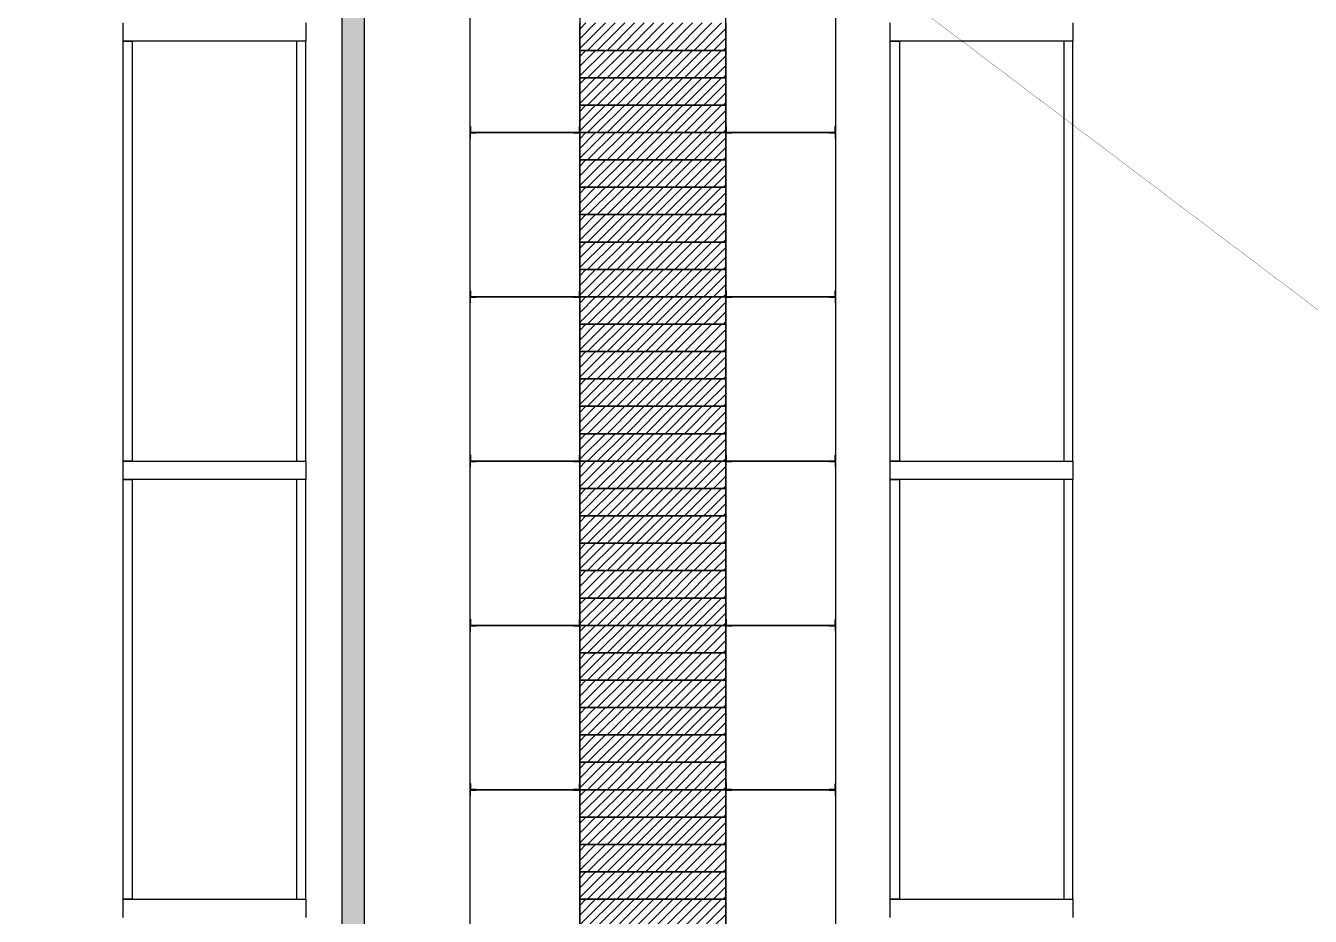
# Model space of a CAD drawing. Header units: millimetres. Extents: x 403 to 619, y 594 to 709.
# Drawn here: x 591.36 to 598.39, y 617.43 to 622.31 of the extents above; entities that cross this region are included whole.
import ezdxf

# ---------------------------------------------------------------- set-up
doc = ezdxf.new("R2010")
doc.units = ezdxf.units.MM
doc.linetypes.add('HIDDEN', pattern=[9.525, 6.35, -3.175])
doc.layers.add('BASTIDOR', color=5, linetype='Continuous')
doc.layers.add('COTAS', color=6, linetype='Continuous')

msp = doc.modelspace()

# ---------------------------------------------------------------- hatches: boundary and pattern name
at = {"layer": 'BASTIDOR'}
msp.add_hatch(color=253, dxfattribs=at).paths.add_polyline_path([(593.089582, 615.020915), (593.089582, 634.420915), (593.209582, 634.420915), (593.209582, 615.020915)])

# ---------------------------------------------------------------- linework, layer by layer
at = {"layer": 'BASTIDOR', "color": 253}
for p, q in [((593.089582, 615.020915), (593.089582, 634.420915)), ((593.209582, 634.420915), (593.209582, 615.020915)), ((591.889582, 622.220915), (591.889582, 622.320915)), ((592.889582, 622.320915), (592.889582, 622.220915)), ((594.389582, 622.170915), (594.389582, 622.320915)), ((594.389582, 622.286623), (594.423874, 622.320915)), ((594.389582, 622.23359), (594.476907, 622.320915)), ((594.389582, 622.180557), (594.52994, 622.320915)), ((594.432973, 622.170915), (594.582973, 622.320915)), ((594.486006, 622.170915), (594.636006, 622.320915)), ((594.539039, 622.170915), (594.689039, 622.320915)), ((594.592072, 622.170915), (594.742072, 622.320915)), ((594.645105, 622.170915), (594.795105, 622.320915)), ((594.698138, 622.170915), (594.848138, 622.320915)), ((594.751171, 622.170915), (594.901171, 622.320915)), ((594.804204, 622.170915), (594.954204, 622.320915)), ((594.857237, 622.170915), (595.007237, 622.320915)), ((594.91027, 622.170915), (595.06027, 622.320915)), ((594.963303, 622.170915), (595.113303, 622.320915)), ((595.016336, 622.170915), (595.166336, 622.320915)), ((595.189582, 622.320915), (595.189582, 622.170915)), ((596.089582, 622.220915), (596.089582, 622.320915)), ((597.089582, 622.320915), (597.089582, 622.220915)), ((595.069369, 622.170915), (595.189582, 622.291128)), ((595.122402, 622.170915), (595.189582, 622.238095)), ((592.889582, 622.220915), (591.889582, 622.220915)), ((591.889582, 619.920915), (591.889582, 622.220915)), ((591.889582, 622.220915), (591.939582, 622.220915)), ((591.939582, 622.220915), (591.939582, 619.920915)), ((592.839582, 622.220915), (592.839582, 619.920915)), ((592.889582, 622.220915), (592.839582, 622.220915)), ((592.889582, 619.920915), (592.889582, 622.220915)), ((594.389582, 622.020915), (594.389582, 622.170915)), ((594.389582, 622.170915), (595.189582, 622.170915)), ((594.389582, 622.136623), (594.423874, 622.170915)), ((594.389582, 622.08359), (594.476907, 622.170915)), ((594.389582, 622.030557), (594.52994, 622.170915)), ((595.189582, 622.170915), (594.389582, 622.170915)), ((594.389582, 622.170915), (594.389582, 622.170915)), ((594.432973, 622.020915), (594.582973, 622.170915)), ((594.486006, 622.020915), (594.636006, 622.170915)), ((594.539039, 622.020915), (594.689039, 622.170915)), ((594.592072, 622.020915), (594.742072, 622.170915)), ((594.645105, 622.020915), (594.795105, 622.170915)), ((594.698138, 622.020915), (594.848138, 622.170915)), ((594.751171, 622.020915), (594.901171, 622.170915)), ((594.804204, 622.020915), (594.954204, 622.170915)), ((594.857237, 622.020915), (595.007237, 622.170915)), ((594.91027, 622.020915), (595.06027, 622.170915)), ((594.963303, 622.020915), (595.113303, 622.170915)), ((595.016336, 622.020915), (595.166336, 622.170915)), ((595.175435, 622.170915), (595.189582, 622.185062)), ((595.189582, 622.170915), (595.189582, 622.020915)), ((597.089582, 622.220915), (596.089582, 622.220915)), ((596.089582, 619.920915), (596.089582, 622.220915)), ((596.089582, 622.220915), (596.139582, 622.220915)), ((596.139582, 622.220915), (596.139582, 619.920915)), ((597.039582, 622.220915), (597.039582, 619.920915)), ((597.089582, 622.220915), (597.039582, 622.220915)), ((597.089582, 619.920915), (597.089582, 622.220915)), ((595.069369, 622.020915), (595.189582, 622.141128)), ((595.122402, 622.020915), (595.189582, 622.088095)), ((595.175435, 622.020915), (595.189582, 622.035062)), ((594.389582, 621.870915), (594.389582, 622.020915)), ((594.389582, 622.020915), (595.189582, 622.020915)), ((594.389582, 621.986623), (594.423874, 622.020915)), ((594.389582, 621.93359), (594.476907, 622.020915)), ((594.389582, 621.880557), (594.52994, 622.020915)), ((595.189582, 622.020915), (594.389582, 622.020915)), ((594.389582, 622.020915), (594.389582, 622.020915)), ((594.432973, 621.870915), (594.582973, 622.020915)), ((594.486006, 621.870915), (594.636006, 622.020915)), ((594.539039, 621.870915), (594.689039, 622.020915)), ((594.592072, 621.870915), (594.742072, 622.020915)), ((594.645105, 621.870915), (594.795105, 622.020915)), ((594.698138, 621.870915), (594.848138, 622.020915)), ((594.751171, 621.870915), (594.901171, 622.020915)), ((594.804204, 621.870915), (594.954204, 622.020915)), ((594.857237, 621.870915), (595.007237, 622.020915)), ((594.91027, 621.870915), (595.06027, 622.020915)), ((594.963303, 621.870915), (595.113303, 622.020915)), ((595.016336, 621.870915), (595.166336, 622.020915)), ((595.069369, 621.870915), (595.189582, 621.991128)), ((595.189582, 622.020915), (595.189582, 621.870915)), ((595.122402, 621.870915), (595.189582, 621.938095)), ((594.389582, 621.720915), (594.389582, 621.870915)), ((594.389582, 621.870915), (595.189582, 621.870915)), ((594.389582, 621.836623), (594.423874, 621.870915)), ((594.389582, 621.78359), (594.476907, 621.870915)), ((594.389582, 621.730557), (594.52994, 621.870915)), ((595.189582, 621.870915), (594.389582, 621.870915)), ((594.389582, 621.870915), (594.389582, 621.870915)), ((594.432973, 621.720915), (594.582973, 621.870915)), ((594.486006, 621.720915), (594.636006, 621.870915)), ((594.539039, 621.720915), (594.689039, 621.870915)), ((594.592072, 621.720915), (594.742072, 621.870915)), ((594.645105, 621.720915), (594.795105, 621.870915)), ((594.698138, 621.720915), (594.848138, 621.870915)), ((594.751171, 621.720915), (594.901171, 621.870915)), ((594.804204, 621.720915), (594.954204, 621.870915)), ((594.857237, 621.720915), (595.007237, 621.870915)), ((594.91027, 621.720915), (595.06027, 621.870915)), ((594.963303, 621.720915), (595.113303, 621.870915)), ((595.016336, 621.720915), (595.166336, 621.870915)), ((595.069369, 621.720915), (595.189582, 621.841128)), ((595.175435, 621.870915), (595.189582, 621.885062)), ((595.189582, 621.870915), (595.189582, 621.720915)), ((595.122402, 621.720915), (595.189582, 621.788095)), ((594.389582, 621.570915), (594.389582, 621.720915)), ((594.389582, 621.720915), (595.189582, 621.720915)), ((594.389582, 621.686623), (594.423874, 621.720915)), ((594.389582, 621.63359), (594.476907, 621.720915)), ((594.389582, 621.580557), (594.52994, 621.720915)), ((595.189582, 621.720915), (594.389582, 621.720915)), ((594.389582, 621.720915), (594.389582, 621.720915)), ((594.432973, 621.570915), (594.582973, 621.720915)), ((594.486006, 621.570915), (594.636006, 621.720915)), ((594.539039, 621.570915), (594.689039, 621.720915)), ((594.592072, 621.570915), (594.742072, 621.720915)), ((594.645105, 621.570915), (594.795105, 621.720915)), ((594.698138, 621.570915), (594.848138, 621.720915)), ((594.751171, 621.570915), (594.901171, 621.720915)), ((594.804204, 621.570915), (594.954204, 621.720915)), ((594.857237, 621.570915), (595.007237, 621.720915)), ((594.91027, 621.570915), (595.06027, 621.720915)), ((594.963303, 621.570915), (595.113303, 621.720915)), ((595.016336, 621.570915), (595.166336, 621.720915)), ((595.069369, 621.570915), (595.189582, 621.691128)), ((595.175435, 621.720915), (595.189582, 621.735062)), ((595.189582, 621.720915), (595.189582, 621.570915)), ((595.122402, 621.570915), (595.189582, 621.638095)), ((594.389582, 621.420915), (594.389582, 621.570915)), ((594.389582, 621.570915), (595.189582, 621.570915)), ((594.389582, 621.536623), (594.423874, 621.570915)), ((594.389582, 621.48359), (594.476907, 621.570915)), ((594.389582, 621.430557), (594.52994, 621.570915)), ((595.189582, 621.570915), (594.389582, 621.570915)), ((594.389582, 621.570915), (594.389582, 621.570915)), ((594.432973, 621.420915), (594.582973, 621.570915)), ((594.486006, 621.420915), (594.636006, 621.570915)), ((594.539039, 621.420915), (594.689039, 621.570915)), ((594.592072, 621.420915), (594.742072, 621.570915)), ((594.645105, 621.420915), (594.795105, 621.570915)), ((594.698138, 621.420915), (594.848138, 621.570915)), ((594.751171, 621.420915), (594.901171, 621.570915)), ((594.804204, 621.420915), (594.954204, 621.570915)), ((594.857237, 621.420915), (595.007237, 621.570915)), ((594.91027, 621.420915), (595.06027, 621.570915)), ((594.963303, 621.420915), (595.113303, 621.570915)), ((595.016336, 621.420915), (595.166336, 621.570915)), ((595.069369, 621.420915), (595.189582, 621.541128)), ((595.175435, 621.570915), (595.189582, 621.585062)), ((595.189582, 621.570915), (595.189582, 621.420915)), ((595.122402, 621.420915), (595.189582, 621.488095)), ((594.389582, 621.270915), (594.389582, 621.420915)), ((594.389582, 621.420915), (595.189582, 621.420915)), ((594.389582, 621.386623), (594.423874, 621.420915)), ((594.389582, 621.33359), (594.476907, 621.420915)), ((594.389582, 621.280557), (594.52994, 621.420915)), ((595.189582, 621.420915), (594.389582, 621.420915)), ((594.389582, 621.420915), (594.389582, 621.420915)), ((594.432973, 621.270915), (594.582973, 621.420915)), ((594.486006, 621.270915), (594.636006, 621.420915)), ((594.539039, 621.270915), (594.689039, 621.420915)), ((594.592072, 621.270915), (594.742072, 621.420915)), ((594.645105, 621.270915), (594.795105, 621.420915)), ((594.698138, 621.270915), (594.848138, 621.420915)), ((594.751171, 621.270915), (594.901171, 621.420915)), ((594.804204, 621.270915), (594.954204, 621.420915)), ((594.857237, 621.270915), (595.007237, 621.420915)), ((594.91027, 621.270915), (595.06027, 621.420915)), ((594.963303, 621.270915), (595.113303, 621.420915)), ((595.016336, 621.270915), (595.166336, 621.420915)), ((595.175435, 621.420915), (595.189582, 621.435062)), ((595.189582, 621.420915), (595.189582, 621.270915)), ((595.069369, 621.270915), (595.189582, 621.391128)), ((595.122402, 621.270915), (595.189582, 621.338095)), ((594.389582, 621.120915), (594.389582, 621.270915)), ((594.389582, 621.270915), (595.189582, 621.270915)), ((594.389582, 621.236623), (594.423874, 621.270915)), ((594.389582, 621.18359), (594.476907, 621.270915)), ((594.389582, 621.130557), (594.52994, 621.270915)), ((595.189582, 621.270915), (594.389582, 621.270915)), ((594.389582, 621.270915), (594.389582, 621.270915)), ((594.432973, 621.120915), (594.582973, 621.270915)), ((594.486006, 621.120915), (594.636006, 621.270915)), ((594.539039, 621.120915), (594.689039, 621.270915)), ((594.592072, 621.120915), (594.742072, 621.270915)), ((594.645105, 621.120915), (594.795105, 621.270915)), ((594.698138, 621.120915), (594.848138, 621.270915)), ((594.751171, 621.120915), (594.901171, 621.270915)), ((594.804204, 621.120915), (594.954204, 621.270915)), ((594.857237, 621.120915), (595.007237, 621.270915)), ((594.91027, 621.120915), (595.06027, 621.270915)), ((594.963303, 621.120915), (595.113303, 621.270915)), ((595.016336, 621.120915), (595.166336, 621.270915)), ((595.175435, 621.270915), (595.189582, 621.285062)), ((595.189582, 621.270915), (595.189582, 621.120915)), ((595.069369, 621.120915), (595.189582, 621.241128)), ((595.122402, 621.120915), (595.189582, 621.188095)), ((594.389582, 620.970915), (594.389582, 621.120915)), ((594.389582, 621.120915), (595.189582, 621.120915)), ((594.389582, 621.086623), (594.423874, 621.120915)), ((594.389582, 621.03359), (594.476907, 621.120915)), ((594.389582, 620.980557), (594.52994, 621.120915)), ((595.189582, 621.120915), (594.389582, 621.120915)), ((594.389582, 621.120915), (594.389582, 621.120915)), ((594.432973, 620.970915), (594.582973, 621.120915)), ((594.486006, 620.970915), (594.636006, 621.120915)), ((594.539039, 620.970915), (594.689039, 621.120915)), ((594.592072, 620.970915), (594.742072, 621.120915)), ((594.645105, 620.970915), (594.795105, 621.120915)), ((594.698138, 620.970915), (594.848138, 621.120915)), ((594.751171, 620.970915), (594.901171, 621.120915)), ((594.804204, 620.970915), (594.954204, 621.120915)), ((594.857237, 620.970915), (595.007237, 621.120915)), ((594.91027, 620.970915), (595.06027, 621.120915)), ((594.963303, 620.970915), (595.113303, 621.120915)), ((595.016336, 620.970915), (595.166336, 621.120915)), ((595.175435, 621.120915), (595.189582, 621.135062)), ((595.189582, 621.120915), (595.189582, 620.970915)), ((595.069369, 620.970915), (595.189582, 621.091128)), ((595.122402, 620.970915), (595.189582, 621.038095)), ((595.175435, 620.970915), (595.189582, 620.985062)), ((594.389582, 620.820915), (594.389582, 620.970915)), ((594.389582, 620.970915), (595.189582, 620.970915)), ((594.389582, 620.936623), (594.423874, 620.970915)), ((594.389582, 620.88359), (594.476907, 620.970915)), ((594.389582, 620.830557), (594.52994, 620.970915)), ((595.189582, 620.970915), (594.389582, 620.970915)), ((594.389582, 620.970915), (594.389582, 620.970915)), ((594.432973, 620.820915), (594.582973, 620.970915)), ((594.486006, 620.820915), (594.636006, 620.970915)), ((594.539039, 620.820915), (594.689039, 620.970915)), ((594.592072, 620.820915), (594.742072, 620.970915)), ((594.645105, 620.820915), (594.795105, 620.970915)), ((594.698138, 620.820915), (594.848138, 620.970915)), ((594.751171, 620.820915), (594.901171, 620.970915)), ((594.804204, 620.820915), (594.954204, 620.970915)), ((594.857237, 620.820915), (595.007237, 620.970915)), ((594.91027, 620.820915), (595.06027, 620.970915)), ((594.963303, 620.820915), (595.113303, 620.970915)), ((595.016336, 620.820915), (595.166336, 620.970915)), ((595.069369, 620.820915), (595.189582, 620.941128)), ((595.189582, 620.970915), (595.189582, 620.820915)), ((595.122402, 620.820915), (595.189582, 620.888095)), ((595.175435, 620.820915), (595.189582, 620.835062)), ((595.189582, 620.820915), (594.389582, 620.820915)), ((594.389582, 620.820915), (594.389582, 620.820915)), ((594.389582, 620.670915), (594.389582, 620.820915)), ((594.389582, 620.820915), (595.189582, 620.820915)), ((594.389582, 620.786623), (594.423874, 620.820915)), ((594.389582, 620.73359), (594.476907, 620.820915)), ((594.389582, 620.680557), (594.52994, 620.820915)), ((594.432973, 620.670915), (594.582973, 620.820915)), ((594.486006, 620.670915), (594.636006, 620.820915)), ((594.539039, 620.670915), (594.689039, 620.820915)), ((594.592072, 620.670915), (594.742072, 620.820915)), ((594.645105, 620.670915), (594.795105, 620.820915)), ((594.698138, 620.670915), (594.848138, 620.820915)), ((594.751171, 620.670915), (594.901171, 620.820915)), ((594.804204, 620.670915), (594.954204, 620.820915)), ((594.857237, 620.670915), (595.007237, 620.820915)), ((594.91027, 620.670915), (595.06027, 620.820915)), ((594.963303, 620.670915), (595.113303, 620.820915)), ((595.016336, 620.670915), (595.166336, 620.820915)), ((595.069369, 620.670915), (595.189582, 620.791128)), ((595.189582, 620.820915), (595.189582, 620.670915)), ((595.122402, 620.670915), (595.189582, 620.738095)), ((594.389582, 620.520915), (594.389582, 620.670915)), ((594.389582, 620.670915), (595.189582, 620.670915)), ((594.389582, 620.636623), (594.423874, 620.670915)), ((594.389582, 620.58359), (594.476907, 620.670915)), ((594.389582, 620.530557), (594.52994, 620.670915)), ((595.189582, 620.670915), (594.389582, 620.670915)), ((594.389582, 620.670915), (594.389582, 620.670915)), ((594.432973, 620.520915), (594.582973, 620.670915)), ((594.486006, 620.520915), (594.636006, 620.670915)), ((594.539039, 620.520915), (594.689039, 620.670915)), ((594.592072, 620.520915), (594.742072, 620.670915)), ((594.645105, 620.520915), (594.795105, 620.670915)), ((594.698138, 620.520915), (594.848138, 620.670915)), ((594.751171, 620.520915), (594.901171, 620.670915)), ((594.804204, 620.520915), (594.954204, 620.670915)), ((594.857237, 620.520915), (595.007237, 620.670915)), ((594.91027, 620.520915), (595.06027, 620.670915)), ((594.963303, 620.520915), (595.113303, 620.670915)), ((595.016336, 620.520915), (595.166336, 620.670915)), ((595.069369, 620.520915), (595.189582, 620.641128)), ((595.175435, 620.670915), (595.189582, 620.685062)), ((595.189582, 620.670915), (595.189582, 620.520915)), ((595.122402, 620.520915), (595.189582, 620.588095)), ((594.389582, 620.370915), (594.389582, 620.520915)), ((594.389582, 620.520915), (595.189582, 620.520915)), ((594.389582, 620.486623), (594.423874, 620.520915)), ((594.389582, 620.43359), (594.476907, 620.520915)), ((594.389582, 620.380557), (594.52994, 620.520915)), ((595.189582, 620.520915), (594.389582, 620.520915)), ((594.389582, 620.520915), (594.389582, 620.520915)), ((594.432973, 620.370915), (594.582973, 620.520915)), ((594.486006, 620.370915), (594.636006, 620.520915)), ((594.539039, 620.370915), (594.689039, 620.520915)), ((594.592072, 620.370915), (594.742072, 620.520915)), ((594.645105, 620.370915), (594.795105, 620.520915)), ((594.698138, 620.370915), (594.848138, 620.520915)), ((594.751171, 620.370915), (594.901171, 620.520915)), ((594.804204, 620.370915), (594.954204, 620.520915)), ((594.857237, 620.370915), (595.007237, 620.520915)), ((594.91027, 620.370915), (595.06027, 620.520915)), ((594.963303, 620.370915), (595.113303, 620.520915)), ((595.016336, 620.370915), (595.166336, 620.520915)), ((595.069369, 620.370915), (595.189582, 620.491128)), ((595.175435, 620.520915), (595.189582, 620.535062)), ((595.189582, 620.520915), (595.189582, 620.370915)), ((595.122402, 620.370915), (595.189582, 620.438095)), ((594.389582, 620.220915), (594.389582, 620.370915)), ((594.389582, 620.370915), (595.189582, 620.370915)), ((594.389582, 620.336623), (594.423874, 620.370915)), ((594.389582, 620.28359), (594.476907, 620.370915)), ((594.389582, 620.230557), (594.52994, 620.370915)), ((595.189582, 620.370915), (594.389582, 620.370915)), ((594.389582, 620.370915), (594.389582, 620.370915)), ((594.432973, 620.220915), (594.582973, 620.370915)), ((594.486006, 620.220915), (594.636006, 620.370915)), ((594.539039, 620.220915), (594.689039, 620.370915)), ((594.592072, 620.220915), (594.742072, 620.370915)), ((594.645105, 620.220915), (594.795105, 620.370915)), ((594.698138, 620.220915), (594.848138, 620.370915)), ((594.751171, 620.220915), (594.901171, 620.370915)), ((594.804204, 620.220915), (594.954204, 620.370915)), ((594.857237, 620.220915), (595.007237, 620.370915)), ((594.91027, 620.220915), (595.06027, 620.370915)), ((594.963303, 620.220915), (595.113303, 620.370915)), ((595.016336, 620.220915), (595.166336, 620.370915)), ((595.069369, 620.220915), (595.189582, 620.341128)), ((595.175435, 620.370915), (595.189582, 620.385062)), ((595.189582, 620.370915), (595.189582, 620.220915)), ((595.122402, 620.220915), (595.189582, 620.288095)), ((594.389582, 620.070915), (594.389582, 620.220915)), ((594.389582, 620.220915), (595.189582, 620.220915)), ((594.389582, 620.186623), (594.423874, 620.220915)), ((594.389582, 620.13359), (594.476907, 620.220915)), ((594.389582, 620.080557), (594.52994, 620.220915)), ((595.189582, 620.220915), (594.389582, 620.220915)), ((594.389582, 620.220915), (594.389582, 620.220915)), ((594.432973, 620.070915), (594.582973, 620.220915)), ((594.486006, 620.070915), (594.636006, 620.220915)), ((594.539039, 620.070915), (594.689039, 620.220915)), ((594.592072, 620.070915), (594.742072, 620.220915)), ((594.645105, 620.070915), (594.795105, 620.220915)), ((594.698138, 620.070915), (594.848138, 620.220915)), ((594.751171, 620.070915), (594.901171, 620.220915)), ((594.804204, 620.070915), (594.954204, 620.220915)), ((594.857237, 620.070915), (595.007237, 620.220915)), ((594.91027, 620.070915), (595.06027, 620.220915)), ((594.963303, 620.070915), (595.113303, 620.220915)), ((595.016336, 620.070915), (595.166336, 620.220915)), ((595.175435, 620.220915), (595.189582, 620.235062)), ((595.189582, 620.220915), (595.189582, 620.070915)), ((595.069369, 620.070915), (595.189582, 620.191128)), ((595.122402, 620.070915), (595.189582, 620.138095)), ((594.389582, 619.920915), (594.389582, 620.070915)), ((594.389582, 620.070915), (595.189582, 620.070915)), ((594.389582, 620.036623), (594.423874, 620.070915)), ((594.389582, 619.98359), (594.476907, 620.070915)), ((594.389582, 619.930557), (594.52994, 620.070915)), ((595.189582, 620.070915), (594.389582, 620.070915)), ((594.389582, 620.070915), (594.389582, 620.070915)), ((594.432973, 619.920915), (594.582973, 620.070915)), ((594.486006, 619.920915), (594.636006, 620.070915)), ((594.539039, 619.920915), (594.689039, 620.070915)), ((594.592072, 619.920915), (594.742072, 620.070915)), ((594.645105, 619.920915), (594.795105, 620.070915)), ((594.698138, 619.920915), (594.848138, 620.070915)), ((594.751171, 619.920915), (594.901171, 620.070915)), ((594.804204, 619.920915), (594.954204, 620.070915)), ((594.857237, 619.920915), (595.007237, 620.070915)), ((594.91027, 619.920915), (595.06027, 620.070915)), ((594.963303, 619.920915), (595.113303, 620.070915)), ((595.016336, 619.920915), (595.166336, 620.070915)), ((595.175435, 620.070915), (595.189582, 620.085062)), ((595.189582, 620.070915), (595.189582, 619.920915)), ((595.069369, 619.920915), (595.189582, 620.041128)), ((595.122402, 619.920915), (595.189582, 619.988095)), ((591.939582, 619.920915), (591.889582, 619.920915)), ((591.889582, 619.820915), (591.889582, 619.920915)), ((591.889582, 619.920915), (592.889582, 619.920915)), ((592.839582, 619.920915), (592.889582, 619.920915)), ((592.889582, 619.920915), (592.889582, 619.820915)), ((595.189582, 619.920915), (594.389582, 619.920915)), ((594.389582, 619.920915), (594.389582, 619.920915)), ((594.389582, 619.770915), (594.389582, 619.920915)), ((594.389582, 619.920915), (595.189582, 619.920915)), ((594.389582, 619.886623), (594.423874, 619.920915)), ((594.389582, 619.83359), (594.476907, 619.920915)), ((594.389582, 619.780557), (594.52994, 619.920915)), ((594.432973, 619.770915), (594.582973, 619.920915)), ((594.486006, 619.770915), (594.636006, 619.920915)), ((594.539039, 619.770915), (594.689039, 619.920915)), ((594.592072, 619.770915), (594.742072, 619.920915)), ((594.645105, 619.770915), (594.795105, 619.920915)), ((594.698138, 619.770915), (594.848138, 619.920915)), ((594.751171, 619.770915), (594.901171, 619.920915)), ((594.804204, 619.770915), (594.954204, 619.920915)), ((594.857237, 619.770915), (595.007237, 619.920915)), ((594.91027, 619.770915), (595.06027, 619.920915)), ((594.963303, 619.770915), (595.113303, 619.920915)), ((595.016336, 619.770915), (595.166336, 619.920915)), ((595.175435, 619.920915), (595.189582, 619.935062)), ((595.189582, 619.920915), (595.189582, 619.770915)), ((596.139582, 619.920915), (596.089582, 619.920915)), ((596.089582, 619.820915), (596.089582, 619.920915)), ((596.089582, 619.920915), (597.089582, 619.920915)), ((597.039582, 619.920915), (597.089582, 619.920915)), ((597.089582, 619.920915), (597.089582, 619.820915)), ((595.069369, 619.770915), (595.189582, 619.891128)), ((592.889582, 619.820915), (591.889582, 619.820915)), ((591.889582, 617.520915), (591.889582, 619.820915)), ((591.889582, 619.820915), (591.939582, 619.820915)), ((591.939582, 619.820915), (591.939582, 617.520915)), ((592.839582, 619.820915), (592.839582, 617.520915)), ((592.889582, 619.820915), (592.839582, 619.820915)), ((592.889582, 617.520915), (592.889582, 619.820915)), ((595.122402, 619.770915), (595.189582, 619.838095)), ((595.175435, 619.770915), (595.189582, 619.785062)), ((597.089582, 619.820915), (596.089582, 619.820915)), ((596.089582, 617.520915), (596.089582, 619.820915)), ((596.089582, 619.820915), (596.139582, 619.820915)), ((596.139582, 619.820915), (596.139582, 617.520915)), ((597.039582, 619.820915), (597.039582, 617.520915)), ((597.089582, 619.820915), (597.039582, 619.820915)), ((597.089582, 617.520915), (597.089582, 619.820915)), ((594.389582, 619.620915), (594.389582, 619.770915)), ((594.389582, 619.770915), (595.189582, 619.770915)), ((594.389582, 619.736623), (594.423874, 619.770915)), ((594.389582, 619.68359), (594.476907, 619.770915)), ((594.389582, 619.630557), (594.52994, 619.770915)), ((595.189582, 619.770915), (594.389582, 619.770915)), ((594.389582, 619.770915), (594.389582, 619.770915)), ((594.432973, 619.620915), (594.582973, 619.770915)), ((594.486006, 619.620915), (594.636006, 619.770915)), ((594.539039, 619.620915), (594.689039, 619.770915)), ((594.592072, 619.620915), (594.742072, 619.770915)), ((594.645105, 619.620915), (594.795105, 619.770915)), ((594.698138, 619.620915), (594.848138, 619.770915)), ((594.751171, 619.620915), (594.901171, 619.770915)), ((594.804204, 619.620915), (594.954204, 619.770915)), ((594.857237, 619.620915), (595.007237, 619.770915)), ((594.91027, 619.620915), (595.06027, 619.770915)), ((594.963303, 619.620915), (595.113303, 619.770915)), ((595.016336, 619.620915), (595.166336, 619.770915)), ((595.069369, 619.620915), (595.189582, 619.741128)), ((595.189582, 619.770915), (595.189582, 619.620915)), ((595.122402, 619.620915), (595.189582, 619.688095)), ((595.175435, 619.620915), (595.189582, 619.635062)), ((594.389582, 619.470915), (594.389582, 619.620915)), ((594.389582, 619.620915), (595.189582, 619.620915)), ((594.389582, 619.586623), (594.423874, 619.620915)), ((594.389582, 619.53359), (594.476907, 619.620915)), ((594.389582, 619.480557), (594.52994, 619.620915)), ((595.189582, 619.620915), (594.389582, 619.620915)), ((594.389582, 619.620915), (594.389582, 619.620915)), ((594.432973, 619.470915), (594.582973, 619.620915)), ((594.486006, 619.470915), (594.636006, 619.620915)), ((594.539039, 619.470915), (594.689039, 619.620915)), ((594.592072, 619.470915), (594.742072, 619.620915)), ((594.645105, 619.470915), (594.795105, 619.620915)), ((594.698138, 619.470915), (594.848138, 619.620915)), ((594.751171, 619.470915), (594.901171, 619.620915)), ((594.804204, 619.470915), (594.954204, 619.620915)), ((594.857237, 619.470915), (595.007237, 619.620915)), ((594.91027, 619.470915), (595.06027, 619.620915)), ((594.963303, 619.470915), (595.113303, 619.620915)), ((595.016336, 619.470915), (595.166336, 619.620915)), ((595.069369, 619.470915), (595.189582, 619.591128)), ((595.189582, 619.620915), (595.189582, 619.470915)), ((595.122402, 619.470915), (595.189582, 619.538095)), ((594.389582, 619.320915), (594.389582, 619.470915)), ((594.389582, 619.470915), (595.189582, 619.470915)), ((594.389582, 619.436623), (594.423874, 619.470915)), ((594.389582, 619.38359), (594.476907, 619.470915)), ((594.389582, 619.330557), (594.52994, 619.470915)), ((595.189582, 619.470915), (594.389582, 619.470915)), ((594.389582, 619.470915), (594.389582, 619.470915)), ((594.432973, 619.320915), (594.582973, 619.470915)), ((594.486006, 619.320915), (594.636006, 619.470915)), ((594.539039, 619.320915), (594.689039, 619.470915)), ((594.592072, 619.320915), (594.742072, 619.470915)), ((594.645105, 619.320915), (594.795105, 619.470915)), ((594.698138, 619.320915), (594.848138, 619.470915)), ((594.751171, 619.320915), (594.901171, 619.470915)), ((594.804204, 619.320915), (594.954204, 619.470915)), ((594.857237, 619.320915), (595.007237, 619.470915)), ((594.91027, 619.320915), (595.06027, 619.470915)), ((594.963303, 619.320915), (595.113303, 619.470915)), ((595.016336, 619.320915), (595.166336, 619.470915)), ((595.069369, 619.320915), (595.189582, 619.441128)), ((595.175435, 619.470915), (595.189582, 619.485062)), ((595.189582, 619.470915), (595.189582, 619.320915)), ((595.122402, 619.320915), (595.189582, 619.388095)), ((594.389582, 619.170915), (594.389582, 619.320915)), ((594.389582, 619.320915), (595.189582, 619.320915)), ((594.389582, 619.286623), (594.423874, 619.320915)), ((594.389582, 619.23359), (594.476907, 619.320915)), ((594.389582, 619.180557), (594.52994, 619.320915)), ((595.189582, 619.320915), (594.389582, 619.320915)), ((594.389582, 619.320915), (594.389582, 619.320915)), ((594.432973, 619.170915), (594.582973, 619.320915)), ((594.486006, 619.170915), (594.636006, 619.320915)), ((594.539039, 619.170915), (594.689039, 619.320915)), ((594.592072, 619.170915), (594.742072, 619.320915)), ((594.645105, 619.170915), (594.795105, 619.320915)), ((594.698138, 619.170915), (594.848138, 619.320915)), ((594.751171, 619.170915), (594.901171, 619.320915)), ((594.804204, 619.170915), (594.954204, 619.320915)), ((594.857237, 619.170915), (595.007237, 619.320915)), ((594.91027, 619.170915), (595.06027, 619.320915)), ((594.963303, 619.170915), (595.113303, 619.320915)), ((595.016336, 619.170915), (595.166336, 619.320915)), ((595.069369, 619.170915), (595.189582, 619.291128)), ((595.175435, 619.320915), (595.189582, 619.335062)), ((595.189582, 619.320915), (595.189582, 619.170915)), ((595.122402, 619.170915), (595.189582, 619.238095)), ((594.389582, 619.020915), (594.389582, 619.170915)), ((594.389582, 619.170915), (595.189582, 619.170915)), ((594.389582, 619.136623), (594.423874, 619.170915)), ((594.389582, 619.08359), (594.476907, 619.170915)), ((594.389582, 619.030557), (594.52994, 619.170915)), ((595.189582, 619.170915), (594.389582, 619.170915)), ((594.389582, 619.170915), (594.389582, 619.170915)), ((594.432973, 619.020915), (594.582973, 619.170915)), ((594.486006, 619.020915), (594.636006, 619.170915)), ((594.539039, 619.020915), (594.689039, 619.170915)), ((594.592072, 619.020915), (594.742072, 619.170915)), ((594.645105, 619.020915), (594.795105, 619.170915)), ((594.698138, 619.020915), (594.848138, 619.170915)), ((594.751171, 619.020915), (594.901171, 619.170915)), ((594.804204, 619.020915), (594.954204, 619.170915)), ((594.857237, 619.020915), (595.007237, 619.170915)), ((594.91027, 619.020915), (595.06027, 619.170915)), ((594.963303, 619.020915), (595.113303, 619.170915)), ((595.016336, 619.020915), (595.166336, 619.170915)), ((595.175435, 619.170915), (595.189582, 619.185062)), ((595.189582, 619.170915), (595.189582, 619.020915)), ((595.069369, 619.020915), (595.189582, 619.141128)), ((595.122402, 619.020915), (595.189582, 619.088095)), ((594.389582, 618.870915), (594.389582, 619.020915)), ((594.389582, 619.020915), (595.189582, 619.020915)), ((594.389582, 618.986623), (594.423874, 619.020915)), ((594.389582, 618.93359), (594.476907, 619.020915)), ((594.389582, 618.880557), (594.52994, 619.020915)), ((595.189582, 619.020915), (594.389582, 619.020915)), ((594.389582, 619.020915), (594.389582, 619.020915)), ((594.432973, 618.870915), (594.582973, 619.020915)), ((594.486006, 618.870915), (594.636006, 619.020915)), ((594.539039, 618.870915), (594.689039, 619.020915)), ((594.592072, 618.870915), (594.742072, 619.020915)), ((594.645105, 618.870915), (594.795105, 619.020915)), ((594.698138, 618.870915), (594.848138, 619.020915)), ((594.751171, 618.870915), (594.901171, 619.020915)), ((594.804204, 618.870915), (594.954204, 619.020915)), ((594.857237, 618.870915), (595.007237, 619.020915)), ((594.91027, 618.870915), (595.06027, 619.020915)), ((594.963303, 618.870915), (595.113303, 619.020915)), ((595.016336, 618.870915), (595.166336, 619.020915)), ((595.175435, 619.020915), (595.189582, 619.035062)), ((595.189582, 619.020915), (595.189582, 618.870915)), ((595.069369, 618.870915), (595.189582, 618.991128)), ((595.122402, 618.870915), (595.189582, 618.938095)), ((594.389582, 618.720915), (594.389582, 618.870915)), ((594.389582, 618.870915), (595.189582, 618.870915)), ((594.389582, 618.836623), (594.423874, 618.870915)), ((594.389582, 618.78359), (594.476907, 618.870915)), ((594.389582, 618.730557), (594.52994, 618.870915)), ((595.189582, 618.870915), (594.389582, 618.870915)), ((594.389582, 618.870915), (594.389582, 618.870915)), ((594.432973, 618.720915), (594.582973, 618.870915)), ((594.486006, 618.720915), (594.636006, 618.870915)), ((594.539039, 618.720915), (594.689039, 618.870915)), ((594.592072, 618.720915), (594.742072, 618.870915)), ((594.645105, 618.720915), (594.795105, 618.870915)), ((594.698138, 618.720915), (594.848138, 618.870915)), ((594.751171, 618.720915), (594.901171, 618.870915)), ((594.804204, 618.720915), (594.954204, 618.870915)), ((594.857237, 618.720915), (595.007237, 618.870915)), ((594.91027, 618.720915), (595.06027, 618.870915)), ((594.963303, 618.720915), (595.113303, 618.870915)), ((595.016336, 618.720915), (595.166336, 618.870915)), ((595.175435, 618.870915), (595.189582, 618.885062)), ((595.189582, 618.870915), (595.189582, 618.720915)), ((595.069369, 618.720915), (595.189582, 618.841128)), ((594.389582, 618.570915), (594.389582, 618.720915)), ((594.389582, 618.720915), (595.189582, 618.720915)), ((594.389582, 618.686623), (594.423874, 618.720915)), ((594.389582, 618.63359), (594.476907, 618.720915)), ((594.389582, 618.580557), (594.52994, 618.720915)), ((595.189582, 618.720915), (594.389582, 618.720915)), ((594.389582, 618.720915), (594.389582, 618.720915)), ((594.432973, 618.570915), (594.582973, 618.720915)), ((594.486006, 618.570915), (594.636006, 618.720915)), ((594.539039, 618.570915), (594.689039, 618.720915)), ((594.592072, 618.570915), (594.742072, 618.720915)), ((594.645105, 618.570915), (594.795105, 618.720915)), ((594.698138, 618.570915), (594.848138, 618.720915)), ((594.751171, 618.570915), (594.901171, 618.720915)), ((594.804204, 618.570915), (594.954204, 618.720915)), ((594.857237, 618.570915), (595.007237, 618.720915)), ((594.91027, 618.570915), (595.06027, 618.720915)), ((594.963303, 618.570915), (595.113303, 618.720915)), ((595.016336, 618.570915), (595.166336, 618.720915)), ((595.122402, 618.720915), (595.189582, 618.788095)), ((595.175435, 618.720915), (595.189582, 618.735062)), ((595.189582, 618.720915), (595.189582, 618.570915)), ((595.069369, 618.570915), (595.189582, 618.691128)), ((595.122402, 618.570915), (595.189582, 618.638095)), ((595.175435, 618.570915), (595.189582, 618.585062)), ((594.389582, 618.420915), (594.389582, 618.570915)), ((594.389582, 618.570915), (595.189582, 618.570915)), ((594.389582, 618.536623), (594.423874, 618.570915)), ((594.389582, 618.48359), (594.476907, 618.570915)), ((594.389582, 618.430557), (594.52994, 618.570915)), ((595.189582, 618.570915), (594.389582, 618.570915)), ((594.389582, 618.570915), (594.389582, 618.570915)), ((594.432973, 618.420915), (594.582973, 618.570915)), ((594.486006, 618.420915), (594.636006, 618.570915)), ((594.539039, 618.420915), (594.689039, 618.570915)), ((594.592072, 618.420915), (594.742072, 618.570915)), ((594.645105, 618.420915), (594.795105, 618.570915)), ((594.698138, 618.420915), (594.848138, 618.570915)), ((594.751171, 618.420915), (594.901171, 618.570915)), ((594.804204, 618.420915), (594.954204, 618.570915)), ((594.857237, 618.420915), (595.007237, 618.570915)), ((594.91027, 618.420915), (595.06027, 618.570915)), ((594.963303, 618.420915), (595.113303, 618.570915)), ((595.016336, 618.420915), (595.166336, 618.570915)), ((595.069369, 618.420915), (595.189582, 618.541128)), ((595.189582, 618.570915), (595.189582, 618.420915)), ((595.122402, 618.420915), (595.189582, 618.488095)), ((594.389582, 618.270915), (594.389582, 618.420915)), ((594.389582, 618.420915), (595.189582, 618.420915)), ((594.389582, 618.386623), (594.423874, 618.420915)), ((594.389582, 618.33359), (594.476907, 618.420915)), ((594.389582, 618.280557), (594.52994, 618.420915)), ((595.189582, 618.420915), (594.389582, 618.420915)), ((594.389582, 618.420915), (594.389582, 618.420915)), ((594.432973, 618.270915), (594.582973, 618.420915)), ((594.486006, 618.270915), (594.636006, 618.420915)), ((594.539039, 618.270915), (594.689039, 618.420915)), ((594.592072, 618.270915), (594.742072, 618.420915)), ((594.645105, 618.270915), (594.795105, 618.420915)), ((594.698138, 618.270915), (594.848138, 618.420915)), ((594.751171, 618.270915), (594.901171, 618.420915)), ((594.804204, 618.270915), (594.954204, 618.420915)), ((594.857237, 618.270915), (595.007237, 618.420915)), ((594.91027, 618.270915), (595.06027, 618.420915)), ((594.963303, 618.270915), (595.113303, 618.420915)), ((595.016336, 618.270915), (595.166336, 618.420915)), ((595.069369, 618.270915), (595.189582, 618.391128)), ((595.175435, 618.420915), (595.189582, 618.435062)), ((595.189582, 618.420915), (595.189582, 618.270915)), ((595.122402, 618.270915), (595.189582, 618.338095)), ((594.389582, 618.120915), (594.389582, 618.270915)), ((594.389582, 618.270915), (595.189582, 618.270915)), ((594.389582, 618.236623), (594.423874, 618.270915)), ((594.389582, 618.18359), (594.476907, 618.270915)), ((594.389582, 618.130557), (594.52994, 618.270915)), ((595.189582, 618.270915), (594.389582, 618.270915)), ((594.389582, 618.270915), (594.389582, 618.270915)), ((594.432973, 618.120915), (594.582973, 618.270915)), ((594.486006, 618.120915), (594.636006, 618.270915)), ((594.539039, 618.120915), (594.689039, 618.270915)), ((594.592072, 618.120915), (594.742072, 618.270915)), ((594.645105, 618.120915), (594.795105, 618.270915)), ((594.698138, 618.120915), (594.848138, 618.270915)), ((594.751171, 618.120915), (594.901171, 618.270915)), ((594.804204, 618.120915), (594.954204, 618.270915)), ((594.857237, 618.120915), (595.007237, 618.270915)), ((594.91027, 618.120915), (595.06027, 618.270915)), ((594.963303, 618.120915), (595.113303, 618.270915)), ((595.016336, 618.120915), (595.166336, 618.270915)), ((595.069369, 618.120915), (595.189582, 618.241128)), ((595.175435, 618.270915), (595.189582, 618.285062)), ((595.189582, 618.270915), (595.189582, 618.120915)), ((595.122402, 618.120915), (595.189582, 618.188095)), ((594.389582, 617.970915), (594.389582, 618.120915)), ((594.389582, 618.120915), (595.189582, 618.120915)), ((594.389582, 618.086623), (594.423874, 618.120915)), ((594.389582, 618.03359), (594.476907, 618.120915)), ((594.389582, 617.980557), (594.52994, 618.120915)), ((595.189582, 618.120915), (594.389582, 618.120915)), ((594.389582, 618.120915), (594.389582, 618.120915)), ((594.432973, 617.970915), (594.582973, 618.120915)), ((594.486006, 617.970915), (594.636006, 618.120915)), ((594.539039, 617.970915), (594.689039, 618.120915)), ((594.592072, 617.970915), (594.742072, 618.120915)), ((594.645105, 617.970915), (594.795105, 618.120915)), ((594.698138, 617.970915), (594.848138, 618.120915)), ((594.751171, 617.970915), (594.901171, 618.120915)), ((594.804204, 617.970915), (594.954204, 618.120915)), ((594.857237, 617.970915), (595.007237, 618.120915)), ((594.91027, 617.970915), (595.06027, 618.120915)), ((594.963303, 617.970915), (595.113303, 618.120915)), ((595.016336, 617.970915), (595.166336, 618.120915)), ((595.069369, 617.970915), (595.189582, 618.091128)), ((595.175435, 618.120915), (595.189582, 618.135062)), ((595.189582, 618.120915), (595.189582, 617.970915)), ((595.122402, 617.970915), (595.189582, 618.038095)), ((594.389582, 617.820915), (594.389582, 617.970915)), ((594.389582, 617.970915), (595.189582, 617.970915)), ((594.389582, 617.936623), (594.423874, 617.970915)), ((594.389582, 617.88359), (594.476907, 617.970915)), ((594.389582, 617.830557), (594.52994, 617.970915)), ((595.189582, 617.970915), (594.389582, 617.970915)), ((594.389582, 617.970915), (594.389582, 617.970915)), ((594.432973, 617.820915), (594.582973, 617.970915)), ((594.486006, 617.820915), (594.636006, 617.970915)), ((594.539039, 617.820915), (594.689039, 617.970915)), ((594.592072, 617.820915), (594.742072, 617.970915)), ((594.645105, 617.820915), (594.795105, 617.970915)), ((594.698138, 617.820915), (594.848138, 617.970915)), ((594.751171, 617.820915), (594.901171, 617.970915)), ((594.804204, 617.820915), (594.954204, 617.970915)), ((594.857237, 617.820915), (595.007237, 617.970915)), ((594.91027, 617.820915), (595.06027, 617.970915)), ((594.963303, 617.820915), (595.113303, 617.970915)), ((595.016336, 617.820915), (595.166336, 617.970915)), ((595.175435, 617.970915), (595.189582, 617.985062)), ((595.189582, 617.970915), (595.189582, 617.820915)), ((595.069369, 617.820915), (595.189582, 617.941128)), ((595.122402, 617.820915), (595.189582, 617.888095)), ((594.389582, 617.670915), (594.389582, 617.820915)), ((594.389582, 617.820915), (595.189582, 617.820915)), ((594.389582, 617.786623), (594.423874, 617.820915)), ((594.389582, 617.73359), (594.476907, 617.820915)), ((594.389582, 617.680557), (594.52994, 617.820915)), ((595.189582, 617.820915), (594.389582, 617.820915)), ((594.389582, 617.820915), (594.389582, 617.820915)), ((594.432973, 617.670915), (594.582973, 617.820915)), ((594.486006, 617.670915), (594.636006, 617.820915)), ((594.539039, 617.670915), (594.689039, 617.820915)), ((594.592072, 617.670915), (594.742072, 617.820915)), ((594.645105, 617.670915), (594.795105, 617.820915)), ((594.698138, 617.670915), (594.848138, 617.820915)), ((594.751171, 617.670915), (594.901171, 617.820915)), ((594.804204, 617.670915), (594.954204, 617.820915)), ((594.857237, 617.670915), (595.007237, 617.820915)), ((594.91027, 617.670915), (595.06027, 617.820915)), ((594.963303, 617.670915), (595.113303, 617.820915)), ((595.016336, 617.670915), (595.166336, 617.820915)), ((595.175435, 617.820915), (595.189582, 617.835062)), ((595.189582, 617.820915), (595.189582, 617.670915)), ((595.069369, 617.670915), (595.189582, 617.791128)), ((595.122402, 617.670915), (595.189582, 617.738095)), ((594.389582, 617.520915), (594.389582, 617.670915)), ((594.389582, 617.670915), (595.189582, 617.670915)), ((594.389582, 617.636623), (594.423874, 617.670915)), ((594.389582, 617.58359), (594.476907, 617.670915)), ((594.389582, 617.530557), (594.52994, 617.670915)), ((595.189582, 617.670915), (594.389582, 617.670915)), ((594.389582, 617.670915), (594.389582, 617.670915)), ((594.432973, 617.520915), (594.582973, 617.670915)), ((594.486006, 617.520915), (594.636006, 617.670915)), ((594.539039, 617.520915), (594.689039, 617.670915)), ((594.592072, 617.520915), (594.742072, 617.670915)), ((594.645105, 617.520915), (594.795105, 617.670915)), ((594.698138, 617.520915), (594.848138, 617.670915)), ((594.751171, 617.520915), (594.901171, 617.670915)), ((594.804204, 617.520915), (594.954204, 617.670915)), ((594.857237, 617.520915), (595.007237, 617.670915)), ((594.91027, 617.520915), (595.06027, 617.670915)), ((594.963303, 617.520915), (595.113303, 617.670915)), ((595.016336, 617.520915), (595.166336, 617.670915)), ((595.175435, 617.670915), (595.189582, 617.685062)), ((595.189582, 617.670915), (595.189582, 617.520915)), ((595.069369, 617.520915), (595.189582, 617.641128)), ((595.122402, 617.520915), (595.189582, 617.588095)), ((595.175435, 617.520915), (595.189582, 617.535062)), ((591.939582, 617.520915), (591.889582, 617.520915)), ((591.889582, 617.420915), (591.889582, 617.520915)), ((591.889582, 617.520915), (592.889582, 617.520915)), ((592.839582, 617.520915), (592.889582, 617.520915)), ((592.889582, 617.520915), (592.889582, 617.420915)), ((594.389582, 617.370915), (594.389582, 617.520915)), ((594.389582, 617.520915), (595.189582, 617.520915)), ((594.389582, 617.486623), (594.423874, 617.520915)), ((594.389582, 617.43359), (594.476907, 617.520915)), ((594.389582, 617.380557), (594.52994, 617.520915)), ((595.189582, 617.520915), (594.389582, 617.520915)), ((594.389582, 617.520915), (594.389582, 617.520915)), ((594.432973, 617.370915), (594.582973, 617.520915)), ((594.486006, 617.370915), (594.636006, 617.520915)), ((594.539039, 617.370915), (594.689039, 617.520915)), ((594.592072, 617.370915), (594.742072, 617.520915)), ((594.645105, 617.370915), (594.795105, 617.520915)), ((594.698138, 617.370915), (594.848138, 617.520915)), ((594.751171, 617.370915), (594.901171, 617.520915)), ((594.804204, 617.370915), (594.954204, 617.520915)), ((594.857237, 617.370915), (595.007237, 617.520915)), ((594.91027, 617.370915), (595.06027, 617.520915)), ((594.963303, 617.370915), (595.113303, 617.520915)), ((595.016336, 617.370915), (595.166336, 617.520915)), ((595.069369, 617.370915), (595.189582, 617.491128)), ((595.189582, 617.520915), (595.189582, 617.370915)), ((596.139582, 617.520915), (596.089582, 617.520915)), ((596.089582, 617.420915), (596.089582, 617.520915)), ((596.089582, 617.520915), (597.089582, 617.520915)), ((597.039582, 617.520915), (597.089582, 617.520915)), ((597.089582, 617.520915), (597.089582, 617.420915)), ((595.122402, 617.370915), (595.189582, 617.438095))]:
    msp.add_line(p, q, dxfattribs=at)
for points in [[(594.389582, 622.620915), (594.389582, 621.720915), (593.789582, 621.720915), (593.789582, 622.620915), (594.389582, 622.620915)], [(595.789582, 622.620915), (595.789582, 621.720915), (595.189582, 621.720915), (595.189582, 622.620915), (595.789582, 622.620915)], [(593.789582, 621.720915), (593.789582, 621.754415), (593.791582, 621.754415), (593.791582, 621.722915), (593.822082, 621.722915), (593.822082, 621.720915), (593.789582, 621.720915)], [(594.389582, 621.720915), (594.356082, 621.720915), (594.356082, 621.722915), (594.387582, 621.722915), (594.387582, 621.753415), (594.389582, 621.753415), (594.389582, 621.720915)], [(595.189582, 621.720915), (595.189582, 621.754415), (595.191582, 621.754415), (595.191582, 621.722915), (595.222082, 621.722915), (595.222082, 621.720915), (595.189582, 621.720915)], [(595.789582, 621.720915), (595.756082, 621.720915), (595.756082, 621.722915), (595.787582, 621.722915), (595.787582, 621.753415), (595.789582, 621.753415), (595.789582, 621.720915)], [(594.389582, 621.720915), (594.389582, 620.820915), (593.789582, 620.820915), (593.789582, 621.720915), (594.389582, 621.720915)], [(593.789582, 621.720915), (593.789582, 621.687415), (593.791582, 621.687415), (593.791582, 621.718915), (593.822082, 621.718915), (593.822082, 621.720915), (593.789582, 621.720915)], [(594.389582, 621.720915), (594.356082, 621.720915), (594.356082, 621.718915), (594.387582, 621.718915), (594.387582, 621.688415), (594.389582, 621.688415), (594.389582, 621.720915)], [(595.789582, 621.720915), (595.789582, 620.820915), (595.189582, 620.820915), (595.189582, 621.720915), (595.789582, 621.720915)], [(595.189582, 621.720915), (595.189582, 621.687415), (595.191582, 621.687415), (595.191582, 621.718915), (595.222082, 621.718915), (595.222082, 621.720915), (595.189582, 621.720915)], [(595.789582, 621.720915), (595.756082, 621.720915), (595.756082, 621.718915), (595.787582, 621.718915), (595.787582, 621.688415), (595.789582, 621.688415), (595.789582, 621.720915)], [(593.789582, 620.820915), (593.789582, 620.854415), (593.791582, 620.854415), (593.791582, 620.822915), (593.822082, 620.822915), (593.822082, 620.820915), (593.789582, 620.820915)], [(594.389582, 620.820915), (594.356082, 620.820915), (594.356082, 620.822915), (594.387582, 620.822915), (594.387582, 620.853415), (594.389582, 620.853415), (594.389582, 620.820915)], [(595.189582, 620.820915), (595.189582, 620.854415), (595.191582, 620.854415), (595.191582, 620.822915), (595.222082, 620.822915), (595.222082, 620.820915), (595.189582, 620.820915)], [(595.789582, 620.820915), (595.756082, 620.820915), (595.756082, 620.822915), (595.787582, 620.822915), (595.787582, 620.853415), (595.789582, 620.853415), (595.789582, 620.820915)], [(594.389582, 620.820915), (594.389582, 619.920915), (593.789582, 619.920915), (593.789582, 620.820915), (594.389582, 620.820915)], [(593.789582, 620.820915), (593.789582, 620.787415), (593.791582, 620.787415), (593.791582, 620.818915), (593.822082, 620.818915), (593.822082, 620.820915), (593.789582, 620.820915)], [(594.389582, 620.820915), (594.356082, 620.820915), (594.356082, 620.818915), (594.387582, 620.818915), (594.387582, 620.788415), (594.389582, 620.788415), (594.389582, 620.820915)], [(595.789582, 620.820915), (595.789582, 619.920915), (595.189582, 619.920915), (595.189582, 620.820915), (595.789582, 620.820915)], [(595.189582, 620.820915), (595.189582, 620.787415), (595.191582, 620.787415), (595.191582, 620.818915), (595.222082, 620.818915), (595.222082, 620.820915), (595.189582, 620.820915)], [(595.789582, 620.820915), (595.756082, 620.820915), (595.756082, 620.818915), (595.787582, 620.818915), (595.787582, 620.788415), (595.789582, 620.788415), (595.789582, 620.820915)], [(593.789582, 619.920915), (593.789582, 619.954415), (593.791582, 619.954415), (593.791582, 619.922915), (593.822082, 619.922915), (593.822082, 619.920915), (593.789582, 619.920915)], [(594.389582, 619.920915), (594.389582, 619.020915), (593.789582, 619.020915), (593.789582, 619.920915), (594.389582, 619.920915)], [(593.789582, 619.920915), (593.789582, 619.887415), (593.791582, 619.887415), (593.791582, 619.918915), (593.822082, 619.918915), (593.822082, 619.920915), (593.789582, 619.920915)], [(594.389582, 619.920915), (594.356082, 619.920915), (594.356082, 619.922915), (594.387582, 619.922915), (594.387582, 619.953415), (594.389582, 619.953415), (594.389582, 619.920915)], [(594.389582, 619.920915), (594.356082, 619.920915), (594.356082, 619.918915), (594.387582, 619.918915), (594.387582, 619.888415), (594.389582, 619.888415), (594.389582, 619.920915)], [(595.189582, 619.920915), (595.189582, 619.954415), (595.191582, 619.954415), (595.191582, 619.922915), (595.222082, 619.922915), (595.222082, 619.920915), (595.189582, 619.920915)], [(595.789582, 619.920915), (595.789582, 619.020915), (595.189582, 619.020915), (595.189582, 619.920915), (595.789582, 619.920915)], [(595.189582, 619.920915), (595.189582, 619.887415), (595.191582, 619.887415), (595.191582, 619.918915), (595.222082, 619.918915), (595.222082, 619.920915), (595.189582, 619.920915)], [(595.789582, 619.920915), (595.756082, 619.920915), (595.756082, 619.922915), (595.787582, 619.922915), (595.787582, 619.953415), (595.789582, 619.953415), (595.789582, 619.920915)], [(595.789582, 619.920915), (595.756082, 619.920915), (595.756082, 619.918915), (595.787582, 619.918915), (595.787582, 619.888415), (595.789582, 619.888415), (595.789582, 619.920915)], [(593.789582, 619.020915), (593.789582, 619.054415), (593.791582, 619.054415), (593.791582, 619.022915), (593.822082, 619.022915), (593.822082, 619.020915), (593.789582, 619.020915)], [(594.389582, 619.020915), (594.389582, 618.120915), (593.789582, 618.120915), (593.789582, 619.020915), (594.389582, 619.020915)], [(593.789582, 619.020915), (593.789582, 618.987415), (593.791582, 618.987415), (593.791582, 619.018915), (593.822082, 619.018915), (593.822082, 619.020915), (593.789582, 619.020915)], [(594.389582, 619.020915), (594.356082, 619.020915), (594.356082, 619.022915), (594.387582, 619.022915), (594.387582, 619.053415), (594.389582, 619.053415), (594.389582, 619.020915)], [(594.389582, 619.020915), (594.356082, 619.020915), (594.356082, 619.018915), (594.387582, 619.018915), (594.387582, 618.988415), (594.389582, 618.988415), (594.389582, 619.020915)], [(595.189582, 619.020915), (595.189582, 619.054415), (595.191582, 619.054415), (595.191582, 619.022915), (595.222082, 619.022915), (595.222082, 619.020915), (595.189582, 619.020915)], [(595.789582, 619.020915), (595.789582, 618.120915), (595.189582, 618.120915), (595.189582, 619.020915), (595.789582, 619.020915)], [(595.189582, 619.020915), (595.189582, 618.987415), (595.191582, 618.987415), (595.191582, 619.018915), (595.222082, 619.018915), (595.222082, 619.020915), (595.189582, 619.020915)], [(595.789582, 619.020915), (595.756082, 619.020915), (595.756082, 619.022915), (595.787582, 619.022915), (595.787582, 619.053415), (595.789582, 619.053415), (595.789582, 619.020915)], [(595.789582, 619.020915), (595.756082, 619.020915), (595.756082, 619.018915), (595.787582, 619.018915), (595.787582, 618.988415), (595.789582, 618.988415), (595.789582, 619.020915)], [(593.789582, 618.120915), (593.789582, 618.154415), (593.791582, 618.154415), (593.791582, 618.122915), (593.822082, 618.122915), (593.822082, 618.120915), (593.789582, 618.120915)], [(594.389582, 618.120915), (594.389582, 617.220915), (593.789582, 617.220915), (593.789582, 618.120915), (594.389582, 618.120915)], [(593.789582, 618.120915), (593.789582, 618.087415), (593.791582, 618.087415), (593.791582, 618.118915), (593.822082, 618.118915), (593.822082, 618.120915), (593.789582, 618.120915)], [(594.389582, 618.120915), (594.356082, 618.120915), (594.356082, 618.122915), (594.387582, 618.122915), (594.387582, 618.153415), (594.389582, 618.153415), (594.389582, 618.120915)], [(594.389582, 618.120915), (594.356082, 618.120915), (594.356082, 618.118915), (594.387582, 618.118915), (594.387582, 618.088415), (594.389582, 618.088415), (594.389582, 618.120915)], [(595.189582, 618.120915), (595.189582, 618.154415), (595.191582, 618.154415), (595.191582, 618.122915), (595.222082, 618.122915), (595.222082, 618.120915), (595.189582, 618.120915)], [(595.789582, 618.120915), (595.789582, 617.220915), (595.189582, 617.220915), (595.189582, 618.120915), (595.789582, 618.120915)], [(595.189582, 618.120915), (595.189582, 618.087415), (595.191582, 618.087415), (595.191582, 618.118915), (595.222082, 618.118915), (595.222082, 618.120915), (595.189582, 618.120915)], [(595.789582, 618.120915), (595.756082, 618.120915), (595.756082, 618.122915), (595.787582, 618.122915), (595.787582, 618.153415), (595.789582, 618.153415), (595.789582, 618.120915)], [(595.789582, 618.120915), (595.756082, 618.120915), (595.756082, 618.118915), (595.787582, 618.118915), (595.787582, 618.088415), (595.789582, 618.088415), (595.789582, 618.120915)]]:
    msp.add_lwpolyline(points, dxfattribs=at)
at = {"layer": 'COTAS', "linetype": 'HIDDEN', "const_width": 0.0015}
msp.add_lwpolyline([(613.289582, 609.520915), (561.739582, 648.477068)], dxfattribs=at)

doc.saveas('drawing.dxf')
